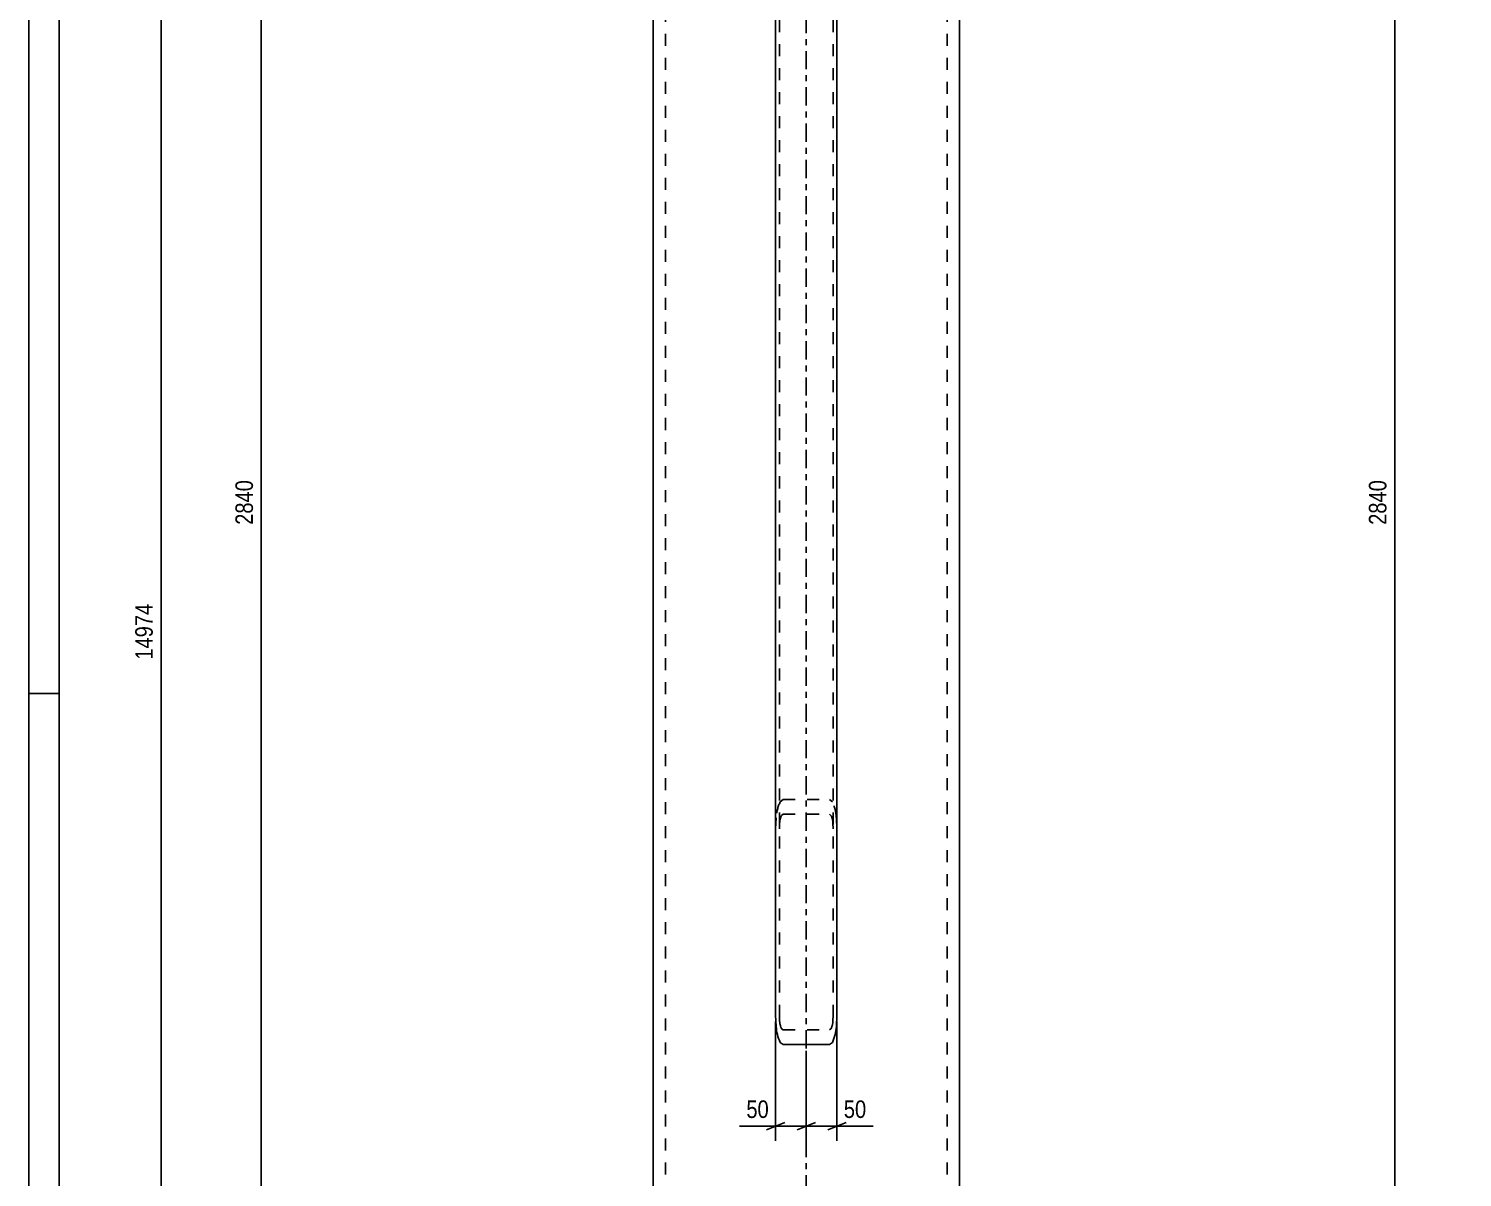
# Model space of a CAD drawing. Header units: millimetres. Extents: x 0 to 841, y 0 to 594.
# Drawn here: x 0 to 234, y 219 to 406.5 of the extents above; entities that cross this region are included whole.
import ezdxf

# ---------------------------------------------------------------- set-up
doc = ezdxf.new("R2010")
doc.units = ezdxf.units.MM
doc.linetypes.add('DXK_LINE_DOT2', pattern=[3.9198, 1.9599, -1.9599])
doc.linetypes.add('DXK_LINE_DOT3', pattern=[5.9187, 2.979, -0.9799, 0.9799, -0.9799])
doc.styles.add('Arial Narrow', font='ARIALN.TTF', dxfattribs={"height": 0.2})

# ---------------------------------------------------------------- blocks, each defined once
blk = doc.blocks.new('Unknown-681621213-15216')
at = {"color": 5, "linetype": 'Continuous'}
for p, q in [((0, 594), (0, 0)), ((5, 589), (5, 5)), ((5, 298), (0, 298))]:
    blk.add_line(p, q, dxfattribs=at)
blk = doc.blocks.new('Part-681621213-12318 - 12263')
at = {"color": 7, "linetype": 'DXK_LINE_DOT3'}
blk.add_line((126.9, 109.87), (126.9, 513.68), dxfattribs=at)
at = {"color": 2, "linetype": 'Continuous'}
for p, q in [((101.9, 109.87), (101.9, 503.68)), ((151.9, 503.68), (151.9, 109.87))]:
    blk.add_line(p, q, dxfattribs=at)
at = {"color": 7, "linetype": 'DXK_LINE_DOT2'}
for p, q in [((103.9, 503.68), (103.9, 109.87)), ((149.9, 503.68), (149.9, 109.87))]:
    blk.add_line(p, q, dxfattribs=at)
blk = doc.blocks.new('Part-681621213-36389 - 12263')
at = {"color": 7, "linetype": 'DXK_LINE_DOT2'}
for p, q in [((121.99, 466.88), (121.9, 466.72)), ((121.9, 466.72), (121.9, 464.65)), ((122.25, 467.01), (121.99, 466.88)), ((122.64, 467.1), (122.25, 467.01)), ((122.5, 466.72), (122.54, 466.8)), ((122.5, 466.72), (122.5, 245.49)), ((122.54, 466.8), (122.67, 466.86)), ((123.1, 467.13), (122.64, 467.1)), ((122.67, 466.86), (122.87, 466.91)), ((122.87, 466.91), (123.1, 466.92)), ((123.1, 467.13), (130.7, 467.13)), ((123.1, 466.92), (130.7, 466.92)), ((131.16, 467.1), (130.7, 467.13)), ((130.7, 466.92), (130.93, 466.91)), ((130.93, 466.91), (131.12, 466.86)), ((131.12, 466.86), (131.25, 466.8)), ((131.16, 467.1), (131.25, 467.08)), ((131.25, 467.08), (131.55, 467.01)), ((131.25, 466.8), (131.3, 466.72)), ((131.3, 466.72), (131.3, 245.49)), ((131.81, 466.88), (131.55, 467.01)), ((131.9, 466.72), (131.81, 466.88)), ((131.9, 466.72), (131.9, 464.11)), ((122.34, 463.79), (122.64, 463.73)), ((122.54, 464.03), (122.5, 464.11)), ((122.67, 463.96), (122.54, 464.03)), ((122.64, 463.73), (123.1, 463.69)), ((122.87, 463.92), (122.67, 463.96)), ((123.1, 463.9), (122.87, 463.92)), ((123.1, 463.9), (130.7, 463.9)), ((123.1, 463.69), (130.7, 463.69)), ((130.93, 463.92), (130.7, 463.9)), ((130.7, 463.69), (131.16, 463.73)), ((131.12, 463.96), (130.93, 463.92)), ((131.25, 464.03), (131.12, 463.96)), ((131.46, 463.79), (131.16, 463.73)), ((131.3, 464.11), (131.25, 464.03)), ((122.64, 280.33), (123.1, 280.69)), ((123.1, 280.69), (130.7, 280.69)), ((130.7, 280.69), (131.16, 280.33)), ((121.9, 275.89), (121.99, 277.73)), ((122.54, 276.81), (122.5, 275.89)), ((123.1, 278.29), (122.87, 278.11)), ((123.1, 278.29), (130.7, 278.29)), ((130.93, 278.11), (130.7, 278.29)), ((131.3, 275.89), (131.25, 276.81)), ((131.81, 277.73), (131.9, 275.89)), ((122.5, 245.49), (122.54, 244.57)), ((131.25, 244.57), (131.3, 245.49)), ((122.87, 243.27), (123.1, 243.09)), ((123.1, 243.09), (130.7, 243.09)), ((130.7, 243.09), (130.93, 243.27))]:
    blk.add_line(p, q, dxfattribs=at)
at = {"color": 2, "linetype": 'Continuous'}
for p, q in [((121.9, 464.65), (121.9, 245.49)), ((121.9, 464.11), (121.99, 463.95)), ((121.99, 463.95), (122.25, 463.81)), ((122.25, 463.81), (122.34, 463.79)), ((131.55, 463.81), (131.46, 463.79)), ((131.55, 463.81), (131.81, 463.95)), ((131.81, 463.95), (131.9, 464.11)), ((131.9, 464.65), (131.9, 245.49)), ((121.99, 243.65), (121.9, 245.49)), ((131.9, 245.49), (131.81, 243.65)), ((123.1, 240.69), (122.64, 241.05)), ((131.16, 241.05), (130.7, 240.69)), ((123.1, 240.69), (130.7, 240.69))]:
    blk.add_line(p, q, dxfattribs=at)
at = {"color": 7, "linetype": 'DXK_LINE_DOT2'}
for centre, radius, start, end in [((128.98, 277.36), 7, 154.9347, 176.9939), ((124.82, 277.36), 7, 3.0061, 25.0653), ((126.04, 276.63), 3.5, 154.9347, 176.9939), ((127.76, 276.63), 3.5, 3.0061, 25.0653), ((126.04, 244.75), 3.5, 183.0061, 205.0653), ((127.76, 244.75), 3.5, 334.9347, 356.9939)]:
    blk.add_arc(centre, radius, start, end, dxfattribs=at)
at = {"color": 2, "linetype": 'Continuous'}
for centre, start, end in [((128.98, 244.02), 183.0061, 205.0653), ((124.82, 244.02), 334.9347, 356.9939)]:
    blk.add_arc(centre, 7, start, end, dxfattribs=at)
blk = doc.blocks.new('StraightDimension-681621213-39463 - 12263')
at = {"color": 7, "linetype": 'Continuous'}
for p, q in [((131.9, 244.49), (131.9, 224.97)), ((126.9, 239.69), (126.9, 224.97)), ((125.4, 226.77), (128.4, 227.97)), ((126.9, 227.37), (131.9, 227.37)), ((133.4, 227.97), (130.4, 226.77))]:
    blk.add_line(p, q, dxfattribs=at)
at = {"color": 0}
blk.add_wipeout([(137.28, 228.12), (137.28, 232.32), (132.42, 232.32), (132.42, 228.12)], dxfattribs=at)
at = {"color": 7, "linetype": 'Continuous'}
blk.add_line((131.9, 227.37), (137.8, 227.37), dxfattribs=at)
blk.add_line((131.9, 227.37), (137.8, 227.37), dxfattribs=at)
at = {"color": 3, "style": 'Arial Narrow'}
blk.add_text('50', height=2.863, dxfattribs=at).set_placement((133.02, 228.72))
blk = doc.blocks.new('StraightDimension-681621213-39464 - 12263')
at = {"color": 7, "linetype": 'Continuous'}
for p, q in [((121.9, 244.49), (121.9, 224.97)), ((126.9, 239.69), (126.9, 224.97)), ((120.4, 226.77), (123.4, 227.97)), ((121.9, 227.37), (126.9, 227.37)), ((128.4, 227.97), (125.4, 226.77))]:
    blk.add_line(p, q, dxfattribs=at)
at = {"color": 0}
blk.add_wipeout([(121.37, 228.12), (121.37, 232.32), (116.52, 232.32), (116.52, 228.12)], dxfattribs=at)
at = {"color": 7, "linetype": 'Continuous'}
blk.add_line((121.9, 227.37), (115.99, 227.37), dxfattribs=at)
blk.add_line((121.9, 227.37), (115.99, 227.37), dxfattribs=at)
at = {"color": 3, "style": 'Arial Narrow'}
blk.add_text('50', height=2.863, dxfattribs=at).set_placement((117.12, 228.72))
blk = doc.blocks.new('StraightDimension-681621213-45465 - 12263')
at = {"color": 7, "linetype": 'Continuous'}
for p, q in [((38.55, 469.68), (37.35, 472.68)), ((50.9, 471.18), (27.5, 471.18)), ((37.95, 187.18), (37.95, 471.18)), ((45.9, 187.18), (27.5, 187.18)), ((37.35, 188.68), (38.55, 185.68))]:
    blk.add_line(p, q, dxfattribs=at)
at = {"color": 0, "linetype": 'Continuous'}
blk.add_wipeout([(37.25, 471.78), (37.25, 475.98), (26.9, 475.98), (26.9, 471.78)], dxfattribs=at)
at = {"color": 0}
blk.add_wipeout([(37.2, 333.44), (33, 333.44), (33, 324.93), (37.2, 324.93)], dxfattribs=at)
at = {"color": 3, "linetype": 'Continuous', "style": 'Arial Narrow'}
blk.add_text('14212', height=2.863, dxfattribs=at).set_placement((27.5, 472.38))
at = {"color": 3, "style": 'Arial Narrow'}
blk.add_text('2840', height=2.863, rotation=90.0002, dxfattribs=at).set_placement((36.6, 325.53))
blk = doc.blocks.new('StraightDimension-681621213-45581 - 12263')
at = {"color": 7, "linetype": 'Continuous'}
for p, q in [((223.52, 469.68), (222.32, 472.68)), ((202.9, 471.18), (233.36, 471.18)), ((222.92, 187.18), (222.92, 471.18)), ((207.3, 187.18), (233.36, 187.18)), ((222.32, 188.68), (223.52, 185.68))]:
    blk.add_line(p, q, dxfattribs=at)
at = {"color": 0, "linetype": 'Continuous'}
blk.add_wipeout([(233.96, 471.78), (233.96, 475.98), (223.62, 475.98), (223.62, 471.78)], dxfattribs=at)
at = {"color": 0}
blk.add_wipeout([(222.17, 333.44), (217.97, 333.44), (217.97, 324.93), (222.17, 324.93)], dxfattribs=at)
at = {"color": 3, "linetype": 'Continuous', "style": 'Arial Narrow'}
blk.add_text('14212', height=2.863, dxfattribs=at).set_placement((224.22, 472.38))
at = {"color": 3, "style": 'Arial Narrow'}
blk.add_text('2840', height=2.863, rotation=90.0002, dxfattribs=at).set_placement((221.57, 325.53))
blk = doc.blocks.new('StraightDimension-681621213-45794 - 12263')
at = {"color": 7, "linetype": 'Continuous'}
blk.add_line((21.6, 71.37), (21.6, 544.82), dxfattribs=at)
at = {"color": 0}
blk.add_wipeout([(20.85, 313.26), (16.65, 313.26), (16.65, 302.92), (20.85, 302.92)], dxfattribs=at)
at = {"color": 3, "style": 'Arial Narrow'}
blk.add_text('14974', height=2.863, rotation=90.0002, dxfattribs=at).set_placement((20.25, 303.52))

msp = doc.modelspace()

# ---------------------------------------------------------------- block references
for name in ['Unknown-681621213-15216', 'Part-681621213-12318 - 12263', 'Part-681621213-36389 - 12263']:
    msp.add_blockref(name, (0, 0))

# ---------------------------------------------------------------- next in the draw order: block references
for name in ['StraightDimension-681621213-45465 - 12263', 'StraightDimension-681621213-45581 - 12263', 'StraightDimension-681621213-39463 - 12263']:
    msp.add_blockref(name, (0, 0))

# ---------------------------------------------------------------- next in the draw order: block references
msp.add_blockref('StraightDimension-681621213-39464 - 12263', (0, 0))

# ---------------------------------------------------------------- next in the draw order: block references
msp.add_blockref('StraightDimension-681621213-45794 - 12263', (0, 0))

doc.saveas('drawing.dxf')
